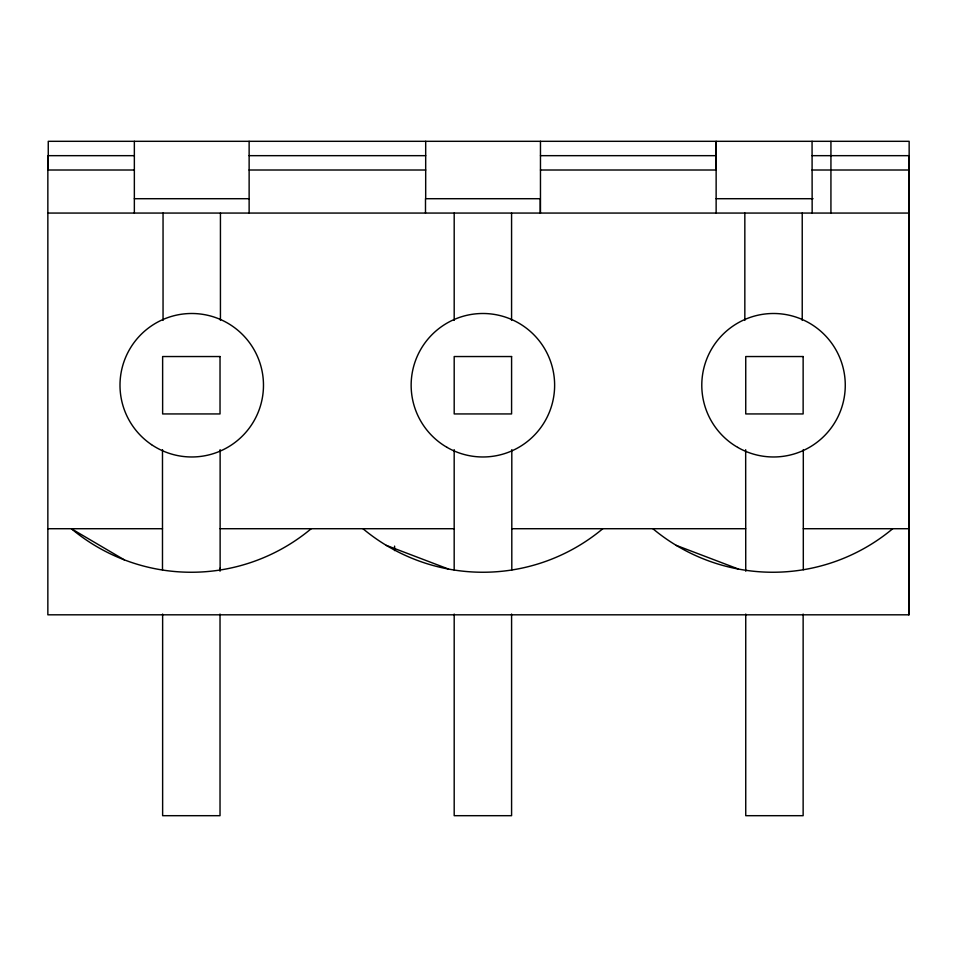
<?xml version="1.0" encoding="UTF-8"?>
<svg xmlns="http://www.w3.org/2000/svg" width="957" height="957" viewBox="0 0 957 957"><rect width="100%" height="100%" fill="white"/><g stroke="black" fill="none" stroke-linecap="round" stroke-linejoin="round"><path stroke-width="1.44" d="M716.135 213.064L716.147 141.313L716.147 170.011L540.466 170.011M134.351 155.668L47.85 155.668L47.85 614.813L909.15 614.813L909.15 141.313L48.257 141.313L48.257 170.011L134.351 170.011M249.131 155.668L425.686 155.668M540.466 155.668L716.147 155.668M812.062 155.668L909.15 155.668M249.131 170.011L425.686 170.011M812.062 170.011L909.15 170.011M134.351 198.709L249.131 198.709M716.135 198.709L813.043 198.709M47.85 213.064L909.15 213.064M47.85 528.719L162.487 528.719M220.122 528.719L454.18 528.719M511.804 528.719L745.67 528.719M803.306 528.719L909.15 528.719M676.252 545.382L738.433 569.056M386.329 545.382L448.498 569.056M124.243 559.809L71.356 528.719A186.95 186.95 0 0 0 311.204 528.719M908.743 155.668L908.743 614.813M830.939 141.313L830.927 213.064M812.062 141.313L812.158 213.064M803.306 449.599L803.306 569.75M803.138 614.059L803.138 815.687L745.742 815.687L745.742 614.059M802.229 213.064L802.229 320.392M745.67 449.718L745.742 571.209M744.833 213.064L744.833 320.392M540.466 141.313L540.466 213.064M540.274 213.064L540.274 198.709L425.494 198.709L425.494 213.064M511.804 449.658L511.804 570.001M511.576 213.064L511.576 320.392M511.588 614.059L511.588 815.687L454.192 815.687L454.192 614.059M454.192 213.064L454.192 320.392M454.18 449.67L454.18 570.037M425.686 141.313L425.686 198.709M394.595 546.112L394.595 550.586M249.131 141.313L249.131 213.064M220.433 213.064L220.433 320.392M220.122 449.658L220.122 570.013M220.026 568.219L220.026 571.209M220.026 614.059L220.026 815.687L162.63 815.687L162.63 614.059M163.049 213.064L163.049 320.392M162.487 449.658L162.487 570.013M134.351 141.313L134.351 213.064M892.725 528.719A186.95 186.95 0 0 1 652.889 528.719M602.802 528.719A186.95 186.95 0 0 1 362.966 528.719M220.026 356.542L162.63 356.542L162.63 413.938L220.026 413.938L220.026 356.542M511.588 356.542L454.192 356.542L454.192 413.938L511.588 413.938L511.588 356.542M803.138 356.542L745.742 356.542L745.742 413.938L803.138 413.938L803.138 356.542M737.656 447.362A71.739 71.739 0 0 0 845.27 385.24A71.739 71.739 0 0 0 737.656 323.107A71.739 71.739 0 0 0 737.656 447.362M447.015 447.362A71.739 71.739 0 0 0 554.629 385.24A71.739 71.739 0 0 0 447.015 323.107A71.739 71.739 0 0 0 447.015 447.362M151.529 444.646A71.739 71.739 0 0 0 263.295 390.36A71.739 71.739 0 0 0 160.393 320.703A71.739 71.739 0 0 0 151.529 444.646"/></g></svg>
